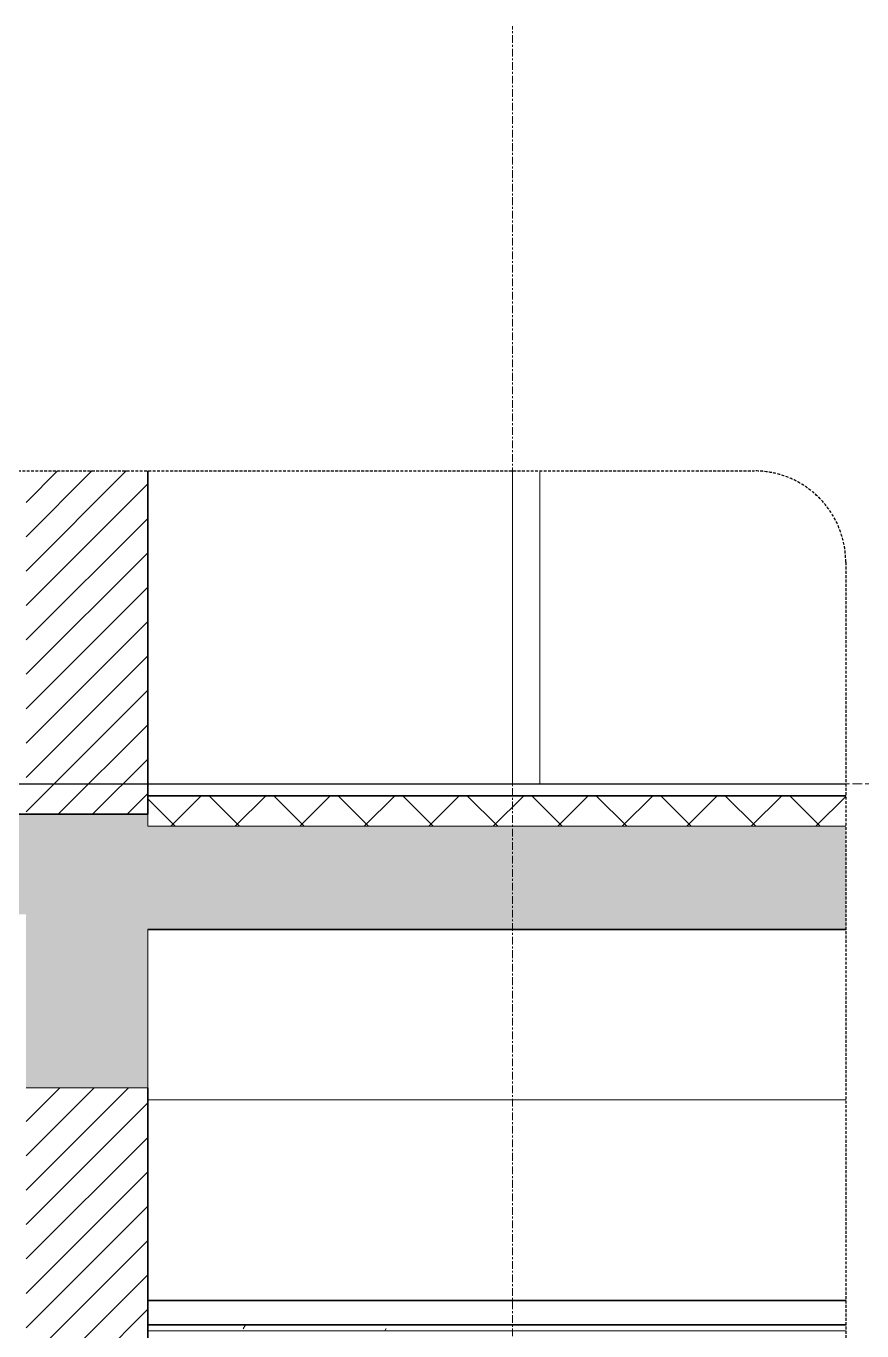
# Model space of a CAD drawing. Header units: millimetres. Extents: x 31157 to 224036, y 218 to 80529.
# Drawn here: x 56342 to 57716, y 4700 to 6846 of the extents above; entities that cross this region are included whole.
import ezdxf

# ---------------------------------------------------------------- set-up
doc = ezdxf.new("R2010")
doc.units = ezdxf.units.MM
for name, pattern in [('Centre', [31.75, 6.35, -4.7625, 15.875, -4.7625]), ('Grid Line', [22.225, 12.7, -3.175, 3.175, -3.175]), ('Hidden', [7.14375, 4.7625, -2.38125]), ('IMPORT-CENTER _2_', [40.64, 25.4, -5.08, 5.08, -5.08])]:
    doc.linetypes.add(name, pattern=pattern)
for name, color, linetype, lineweight in [('0-4', 130, 'Continuous', 5), ('A-CLNG-1', 250, 'Continuous', 35), ('A-CLNG-FNSH-1', 7, 'Continuous', 18), ('A-CLNG-PATT-3', 13, 'Continuous', 18), ('A-DETL-GENF', 92, 'Continuous', 18), ('A-DETL-GENF-4', 92, 'Hidden', 25), ('A-DETL-GENF-5', 9, 'Continuous', 18), ('A-DETL-MEDM', 33, 'Continuous', 35), ('A-DETL-THIN', 151, 'Continuous', 18), ('A-DOOR', 31, 'Continuous', 18), ('A-DOOR-FRAM-1', 31, 'Continuous', 18), ('A-FLOR-FNSH-1', 250, 'Continuous', 35), ('A-FLOR-LEVL-2', 51, 'Centre', 9), ('A-FLOR-PATT-3', 8, 'Continuous', 18), ('A-WALL', 113, 'Continuous', 18), ('A-WALL-6', 250, 'Continuous', 35), ('A-WALL-PATT-2', 111, 'Continuous', 18), ('G-IMPT', 8, 'Continuous', 18), ('G-IMPT-5', 8, 'IMPORT-CENTER _2_', 18), ('M-EQPM', 50, 'Continuous', 18), ('M-EQPM-3', 50, 'Continuous', 25), ('S-BEAM-2', 7, 'Continuous', 18), ('S-GRID-1', 1, 'Grid Line', 9)]:
    doc.layers.add(name, color=color, linetype=linetype, lineweight=lineweight)
pattern_1 = [(45, (52181.633, 15875), (-28.28427, 28.28427), [])]

# ---------------------------------------------------------------- blocks, each defined once
blk = doc.blocks.new('NCV_TKTC_KET CAU_rvt-2-TKCS_CĂN HỘ LOẠI 2 - MẶT CẮT 1')
at = {"layer": 'S-BEAM-2'}
blk.add_line((42052.6, 5080), (43200.4, 5080), dxfattribs=at)
blk = doc.blocks.new('TKTC_XREF_251221_MB TANG 2-7 - TKTC_XREF_260130_MB TANG 2-5_dwg_$cc-4746802-TKCS_CĂN HỘ LOẠI 2 - MẶT CẮT 1')
at = {"layer": 'G-IMPT-5'}
for p, q in [((42139.2, 5600), (42260.3, 5600)), ((42200.2, 5600), (42199.3, 5600))]:
    blk.add_line(p, q, dxfattribs=at)
at = {"layer": 'M-EQPM'}
for p, q in [((42200.1, 5600), (42199.4, 5600)), ((42199.4, 5600), (42199.7, 5600)), ((42199.7, 5600), (42200.1, 5600)), ((42244.7, 5600), (42244.7, 5600))]:
    blk.add_line(p, q, dxfattribs=at)
blk = doc.blocks.new('TKTC_XREF_251221_MB TANG 2-7 - TKTC_XREF_260130_MB TANG 2-5_dwg_CUM U_DN100-4746799-TKCS_CĂN HỘ LOẠI 2 - MẶT CẮT 1')
at = {"layer": 'G-IMPT'}
for p, q in [((42202, 5600), (42201.2, 5600)), ((42252.6, 5600), (42201.2, 5600)), ((42202, 5600), (42201.3, 5600)), ((42202, 5600), (42201.3, 5600)), ((42253.4, 5600), (42202, 5600)), ((42254.1, 5600), (42257.9, 5600)), ((42254.1, 5600), (42257.9, 5600)), ((42254.8, 5600), (42258.6, 5600)), ((42254.9, 5600), (42258.7, 5600)), ((42257.9, 5600), (42257.9, 5600)), ((42257.9, 5600), (42257.9, 5600)), ((42257.9, 5600), (42257.9, 5600)), ((42258.6, 5600), (42258.6, 5600)), ((42258.6, 5600), (42258.7, 5600)), ((42258.6, 5600), (42258.7, 5600)), ((42258.7, 5600), (42258.7, 5600)), ((42259.4, 5600), (42259.4, 5600)), ((42260.2, 5600), (42260.2, 5600)), ((42260.9, 5600), (42261, 5600)), ((42261.7, 5600), (42261.7, 5600)), ((42262.4, 5600), (42262.5, 5600)), ((42262.9, 5600), (42263.7, 5600)), ((42263.7, 5600), (42263, 5600)), ((42264.5, 5600), (42263.7, 5600)), ((42263.7, 5600), (42264.4, 5600)), ((42263.7, 5600), (42263.7, 5600)), ((42264.4, 5600), (42264.5, 5600))]:
    blk.add_line(p, q, dxfattribs=at)
at = {"layer": 'G-IMPT', "flags": 128}
for points in [[(42252.6, 5600), (42201.3, 5600), (42201.3, 5600)], [(42253.3, 5600), (42202, 5600), (42202, 5600)], [(42254.1, 5600), (42254.1, 5600), (42252.5, 5600), (42252.6, 5600), (42254.1, 5600), (42254.1, 5600)], [(42254.8, 5600), (42254.8, 5600), (42253.3, 5600), (42253.4, 5600), (42254.9, 5600), (42254.9, 5600)], [(42257.9, 5600), (42254.1, 5600), (42254.1, 5600), (42257.9, 5600)], [(42258.7, 5600), (42254.9, 5600), (42254.8, 5600), (42258.6, 5600)], [(42258.6, 5600), (42262.9, 5600), (42263, 5600), (42258.7, 5600)], [(42259.4, 5600), (42263.7, 5600), (42263.7, 5600), (42259.4, 5600)]]:
    blk.add_lwpolyline(points, dxfattribs=at)
blk = doc.blocks.new('TKTC_XREF_251221_MB TANG 2-7 - TKTC_XREF_260130_MB TANG 2-5_dwg_$cc-4746798-TKCS_CĂN HỘ LOẠI 2 - MẶT CẮT 1')
at = {"layer": 'G-IMPT-5'}
for p, q in [((42110.7, 5600), (42263.7, 5600)), ((42187.2, 5600), (42187.1, 5600))]:
    blk.add_line(p, q, dxfattribs=at)
at = {"layer": 'M-EQPM'}
for p, q in [((42187.2, 5600), (42187.1, 5600)), ((42187.1, 5600), (42187.2, 5600)), ((42187.2, 5600), (42187.2, 5600)), ((42244, 5600), (42244, 5600))]:
    blk.add_line(p, q, dxfattribs=at)
blk = doc.blocks.new('TKTC_XREF_251221_MB TANG 2-7 - TKTC_XREF_260130_MB TANG 2-5_dwg_CUM U_DN100-V19-TKCS_CĂN HỘ LOẠI 2 - MẶT CẮT 1')
at = {"layer": 'G-IMPT'}
for p, q in [((42187.1, 5600), (42187.2, 5600)), ((42187.1, 5600), (42187.2, 5600)), ((42187.1, 5600), (42187.2, 5600)), ((42252, 5600), (42187.1, 5600)), ((42252.1, 5600), (42187.2, 5600)), ((42253.9, 5600), (42258.7, 5600)), ((42253.9, 5600), (42258.7, 5600)), ((42254, 5600), (42258.8, 5600)), ((42254, 5600), (42258.8, 5600)), ((42258.7, 5600), (42258.7, 5600)), ((42258.7, 5600), (42258.7, 5600)), ((42258.7, 5600), (42258.7, 5600)), ((42258.8, 5600), (42258.8, 5600)), ((42258.8, 5600), (42258.8, 5600)), ((42258.8, 5600), (42258.8, 5600)), ((42259.6, 5600), (42259.6, 5600)), ((42259.7, 5600), (42259.7, 5600)), ((42261.6, 5600), (42261.6, 5600)), ((42261.7, 5600), (42261.7, 5600)), ((42263.5, 5600), (42263.5, 5600)), ((42263.6, 5600), (42263.6, 5600)), ((42266, 5600), (42265, 5600)), ((42265.1, 5600), (42266, 5600)), ((42266.1, 5600), (42265.2, 5600)), ((42265.2, 5600), (42266.1, 5600)), ((42266, 5600), (42266, 5600)), ((42266.1, 5600), (42266.1, 5600))]:
    blk.add_line(p, q, dxfattribs=at)
at = {"layer": 'G-IMPT', "flags": 128}
for points in [[(42252, 5600), (42187.1, 5600), (42187.1, 5600)], [(42252.1, 5600), (42187.2, 5600), (42187.2, 5600)], [(42253.9, 5600), (42253.9, 5600), (42252, 5600), (42252, 5600), (42253.9, 5600), (42253.9, 5600)], [(42254, 5600), (42254, 5600), (42252.1, 5600), (42252.1, 5600), (42254, 5600), (42254, 5600)], [(42258.7, 5600), (42253.9, 5600), (42253.9, 5600), (42258.7, 5600)], [(42258.8, 5600), (42254, 5600), (42254, 5600), (42258.8, 5600)], [(42259.6, 5600), (42265.1, 5600), (42265, 5600), (42259.6, 5600)], [(42259.7, 5600), (42265.2, 5600), (42265.2, 5600), (42259.7, 5600)]]:
    blk.add_lwpolyline(points, dxfattribs=at)
blk = doc.blocks.new('TKTC_XREF_251221_MB TANG 2-7 - TKTC_XREF_260130_MB TANG 2-5_dwg_$cc-4746795-TKCS_CĂN HỘ LOẠI 2 - MẶT CẮT 1')
at = {"layer": 'G-IMPT-5'}
for p, q in [((42111.5, 5600), (42264.5, 5600)), ((42188, 5600), (42188.1, 5600))]:
    blk.add_line(p, q, dxfattribs=at)
at = {"layer": 'M-EQPM'}
for p, q in [((42188, 5600), (42188, 5600)), ((42188, 5600), (42188.1, 5600)), ((42188.1, 5600), (42188, 5600)), ((42244.9, 5600), (42244.9, 5600))]:
    blk.add_line(p, q, dxfattribs=at)
blk = doc.blocks.new('TKTC_XREF_251221_MB TANG 2-7 - TKTC_XREF_260130_MB TANG 2-5_dwg_$cc-4746801-TKCS_CĂN HỘ LOẠI 2 - MẶT CẮT 1')
at = {"layer": 'G-IMPT-5'}
for p, q in [((42139.6, 5600), (42260.7, 5600)), ((42200.6, 5600), (42199.7, 5600))]:
    blk.add_line(p, q, dxfattribs=at)
at = {"layer": 'M-EQPM'}
for p, q in [((42200.5, 5600), (42199.8, 5600)), ((42199.8, 5600), (42200.1, 5600)), ((42200.1, 5600), (42200.5, 5600)), ((42245.1, 5600), (42245.1, 5600))]:
    blk.add_line(p, q, dxfattribs=at)
blk = doc.blocks.new('TKTC_XREF_251221_MB TANG 2-7 - TKTC_XREF_260130_MB TANG 2-5_dwg_$cc-4746807-TKCS_CĂN HỘ LOẠI 2 - MẶT CẮT 1')
at = {"layer": 'G-IMPT-5'}
for p, q in [((42110.7, 5600), (42263.7, 5600)), ((42187.2, 5600), (42187.1, 5600))]:
    blk.add_line(p, q, dxfattribs=at)
at = {"layer": 'M-EQPM'}
for p, q in [((42187.2, 5600), (42187.1, 5600)), ((42187.1, 5600), (42187.2, 5600)), ((42187.2, 5600), (42187.2, 5600)), ((42244, 5600), (42244, 5600))]:
    blk.add_line(p, q, dxfattribs=at)
blk = doc.blocks.new('TKTC_XREF_251221_MB TANG 2-7 - TKTC_XREF_260130_MB TANG 2-5_dwg_$cc-4746806-TKCS_CĂN HỘ LOẠI 2 - MẶT CẮT 1')
at = {"layer": 'G-IMPT-5'}
for p, q in [((42111.5, 5600), (42264.5, 5600)), ((42188, 5600), (42188.1, 5600))]:
    blk.add_line(p, q, dxfattribs=at)
at = {"layer": 'M-EQPM'}
for p, q in [((42188, 5600), (42188, 5600)), ((42188, 5600), (42188.1, 5600)), ((42188.1, 5600), (42188, 5600)), ((42244.9, 5600), (42244.9, 5600))]:
    blk.add_line(p, q, dxfattribs=at)
blk = doc.blocks.new('TKTC_XREF_251221_MB TANG 2-7 - TKTC_XREF_260130_MB TANG 2-5_dwg_$cc-4746800-TKCS_CĂN HỘ LOẠI 2 - MẶT CẮT 1')
at = {"layer": 'G-IMPT-5'}
for p, q in [((42217.4, 5600), (42096.3, 5600)), ((42156.4, 5600), (42157.3, 5600))]:
    blk.add_line(p, q, dxfattribs=at)
at = {"layer": 'M-EQPM'}
for p, q in [((42111.8, 5600), (42111.8, 5600)), ((42156.8, 5600), (42156.5, 5600)), ((42156.5, 5600), (42157.2, 5600)), ((42157.2, 5600), (42156.8, 5600))]:
    blk.add_line(p, q, dxfattribs=at)
blk = doc.blocks.new('TKTC_XREF_251221_MB TANG 2-7 - TKTC_XREF_260130_MB TANG 2-5_dwg_CUM U_DN100-V27-TKCS_CĂN HỘ LOẠI 2 - MẶT CẮT 1')
at = {"layer": 'G-IMPT'}
for p, q in [((42092.1, 5600), (42092.9, 5600)), ((42092.9, 5600), (42092.1, 5600)), ((42092.1, 5600), (42092.1, 5600)), ((42092.9, 5600), (42093.6, 5600)), ((42093.7, 5600), (42092.9, 5600)), ((42092.9, 5600), (42092.9, 5600)), ((42094.1, 5600), (42094.1, 5600)), ((42094.9, 5600), (42094.9, 5600)), ((42095.6, 5600), (42095.6, 5600)), ((42096.4, 5600), (42096.4, 5600)), ((42097.2, 5600), (42097.2, 5600)), ((42097.9, 5600), (42097.9, 5600)), ((42098, 5600), (42097.9, 5600)), ((42101.7, 5600), (42097.9, 5600)), ((42098, 5600), (42097.9, 5600)), ((42098, 5600), (42098, 5600)), ((42101.7, 5600), (42098, 5600)), ((42098.7, 5600), (42098.7, 5600)), ((42098.7, 5600), (42098.7, 5600)), ((42098.7, 5600), (42098.7, 5600)), ((42102.5, 5600), (42098.7, 5600)), ((42102.5, 5600), (42098.7, 5600)), ((42103.2, 5600), (42154.5, 5600)), ((42104, 5600), (42155.3, 5600)), ((42154.5, 5600), (42155.3, 5600)), ((42154.6, 5600), (42155.3, 5600)), ((42154.6, 5600), (42155.3, 5600))]:
    blk.add_line(p, q, dxfattribs=at)
at = {"layer": 'G-IMPT', "flags": 128}
for points in [[(42097.2, 5600), (42092.9, 5600), (42092.9, 5600), (42097.2, 5600)], [(42097.9, 5600), (42093.7, 5600), (42093.6, 5600), (42097.9, 5600)], [(42097.9, 5600), (42101.7, 5600), (42101.8, 5600), (42098, 5600)], [(42098.7, 5600), (42102.4, 5600), (42102.5, 5600), (42098.7, 5600)], [(42101.8, 5600), (42101.8, 5600), (42103.3, 5600), (42103.2, 5600), (42101.7, 5600), (42101.7, 5600)], [(42102.5, 5600), (42102.5, 5600), (42104, 5600), (42103.9, 5600), (42102.4, 5600), (42102.4, 5600)], [(42103.3, 5600), (42154.6, 5600), (42154.6, 5600)], [(42104, 5600), (42155.3, 5600), (42155.3, 5600)]]:
    blk.add_lwpolyline(points, dxfattribs=at)
blk = doc.blocks.new('TKTC_XREF_251221_MB TANG 2-7 - TKTC_XREF_260130_MB TANG 2-5_dwg_$cc-V28-TKCS_CĂN HỘ LOẠI 2 - MẶT CẮT 1')
at = {"layer": 'G-IMPT-5'}
for p, q in [((42245.9, 5600), (42092.9, 5600)), ((42169.3, 5600), (42169.5, 5600))]:
    blk.add_line(p, q, dxfattribs=at)
at = {"layer": 'M-EQPM'}
for p, q in [((42112.5, 5600), (42112.5, 5600)), ((42169.4, 5600), (42169.4, 5600)), ((42169.4, 5600), (42169.4, 5600)), ((42169.4, 5600), (42169.4, 5600))]:
    blk.add_line(p, q, dxfattribs=at)
blk = doc.blocks.new('TKTC_XREF_251221_MB TANG 2-7 - TKTC_XREF_260130_MB TANG 2-5_dwg_CUM U_DN100-V29-TKCS_CĂN HỘ LOẠI 2 - MẶT CẮT 1')
at = {"layer": 'G-IMPT'}
for p, q in [((42090.5, 5600), (42091.4, 5600)), ((42091.4, 5600), (42090.5, 5600)), ((42090.5, 5600), (42090.5, 5600)), ((42090.6, 5600), (42091.5, 5600)), ((42091.5, 5600), (42090.6, 5600)), ((42090.6, 5600), (42090.6, 5600)), ((42093, 5600), (42093, 5600)), ((42093.1, 5600), (42093.1, 5600)), ((42094.9, 5600), (42094.9, 5600)), ((42095, 5600), (42095, 5600)), ((42096.8, 5600), (42096.8, 5600)), ((42096.9, 5600), (42097, 5600)), ((42097.8, 5600), (42097.8, 5600)), ((42097.8, 5600), (42097.8, 5600)), ((42097.8, 5600), (42097.8, 5600)), ((42102.6, 5600), (42097.8, 5600)), ((42102.6, 5600), (42097.8, 5600)), ((42097.9, 5600), (42097.9, 5600)), ((42097.9, 5600), (42097.9, 5600)), ((42097.9, 5600), (42097.9, 5600)), ((42102.7, 5600), (42097.9, 5600)), ((42102.7, 5600), (42097.9, 5600)), ((42104.5, 5600), (42169.3, 5600)), ((42104.6, 5600), (42169.5, 5600)), ((42169.4, 5600), (42169.3, 5600)), ((42169.5, 5600), (42169.3, 5600)), ((42169.4, 5600), (42169.4, 5600))]:
    blk.add_line(p, q, dxfattribs=at)
at = {"layer": 'G-IMPT', "flags": 128}
for points in [[(42096.8, 5600), (42091.4, 5600), (42091.4, 5600), (42096.8, 5600)], [(42096.9, 5600), (42091.5, 5600), (42091.5, 5600), (42097, 5600)], [(42097.8, 5600), (42102.6, 5600), (42102.6, 5600), (42097.8, 5600)], [(42097.9, 5600), (42102.7, 5600), (42102.7, 5600), (42097.9, 5600)], [(42102.6, 5600), (42102.6, 5600), (42104.5, 5600), (42104.5, 5600), (42102.6, 5600), (42102.6, 5600)], [(42102.7, 5600), (42102.7, 5600), (42104.6, 5600), (42104.6, 5600), (42102.7, 5600), (42102.7, 5600)], [(42104.5, 5600), (42169.3, 5600), (42169.4, 5600)], [(42104.6, 5600), (42169.4, 5600), (42169.4, 5600)]]:
    blk.add_lwpolyline(points, dxfattribs=at)
blk = doc.blocks.new('TKTC_XREF_251221_MB TANG 2-7 - TKTC_XREF_260130_MB TANG 2-5_dwg_$cc-V30-TKCS_CĂN HỘ LOẠI 2 - MẶT CẮT 1')
at = {"layer": 'G-IMPT-5'}
for p, q in [((42245.1, 5600), (42092.1, 5600)), ((42168.6, 5600), (42168.5, 5600))]:
    blk.add_line(p, q, dxfattribs=at)
at = {"layer": 'M-EQPM'}
for p, q in [((42111.7, 5600), (42111.7, 5600)), ((42168.6, 5600), (42168.5, 5600)), ((42168.5, 5600), (42168.6, 5600)), ((42168.6, 5600), (42168.6, 5600))]:
    blk.add_line(p, q, dxfattribs=at)
blk = doc.blocks.new('TKTC_XREF_251221_MB TANG 2-7 - TKTC_XREF_260130_MB TANG 2-5_dwg_$cc-4746805-TKCS_CĂN HỘ LOẠI 2 - MẶT CẮT 1')
at = {"layer": 'G-IMPT-5'}
for p, q in [((42142, 5600), (42262.8, 5600)), ((42202.4, 5600), (42202.4, 5600))]:
    blk.add_line(p, q, dxfattribs=at)
at = {"layer": 'M-EQPM'}
for p, q in [((42202.4, 5600), (42159.7, 5600)), ((42159.7, 5600), (42202.4, 5600)), ((42202.4, 5600), (42192.5, 5600)), ((42192.5, 5600), (42202.4, 5600)), ((42202.4, 5600), (42212.3, 5600)), ((42212.3, 5600), (42202.4, 5600)), ((42247.3, 5600), (42247.3, 5600))]:
    blk.add_line(p, q, dxfattribs=at)
blk = doc.blocks.new('TKTC_XREF_251221_MB TANG 2-7 - TKTC_XREF_260130_MB TANG 2-5_dwg_CUM U_DN100-V31-TKCS_CĂN HỘ LOẠI 2 - MẶT CẮT 1')
at = {"layer": 'G-IMPT'}
for p, q in [((42202.4, 5600), (42155.6, 5600)), ((42155.6, 5600), (42202.4, 5600)), ((42202.4, 5600), (42202.4, 5600)), ((42202.4, 5600), (42202.4, 5600)), ((42253.6, 5600), (42202.4, 5600)), ((42253.6, 5600), (42202.4, 5600)), ((42253.6, 5600), (42202.4, 5600)), ((42253.6, 5600), (42202.4, 5600)), ((42255.1, 5600), (42253.6, 5600)), ((42253.6, 5600), (42255.1, 5600)), ((42255.1, 5600), (42253.6, 5600)), ((42253.6, 5600), (42255.1, 5600)), ((42258.9, 5600), (42255.1, 5600)), ((42255.1, 5600), (42258.9, 5600)), ((42255.1, 5600), (42258.9, 5600)), ((42255.1, 5600), (42258.9, 5600)), ((42258.9, 5600), (42255.1, 5600)), ((42255.1, 5600), (42258.9, 5600)), ((42255.1, 5600), (42258.9, 5600)), ((42255.1, 5600), (42258.9, 5600)), ((42258.9, 5600), (42258.9, 5600)), ((42258.9, 5600), (42258.9, 5600)), ((42259.6, 5600), (42263.9, 5600)), ((42263.9, 5600), (42259.6, 5600)), ((42259.6, 5600), (42263.9, 5600)), ((42263.9, 5600), (42259.6, 5600)), ((42264.7, 5600), (42263.9, 5600)), ((42263.9, 5600), (42264.7, 5600)), ((42264.7, 5600), (42263.9, 5600)), ((42263.9, 5600), (42264.7, 5600))]:
    blk.add_line(p, q, dxfattribs=at)
blk = doc.blocks.new('TKTC_XREF_251221_MB TANG 2-7 - TKTC_XREF_260130_MB TANG 2-5_dwg_$cc-4746797-TKCS_CĂN HỘ LOẠI 2 - MẶT CẮT 1')
at = {"layer": 'G-IMPT-5'}
for p, q in [((42216.9, 5600), (42095.8, 5600)), ((42155.9, 5600), (42156.8, 5600))]:
    blk.add_line(p, q, dxfattribs=at)
at = {"layer": 'M-EQPM'}
for p, q in [((42111.4, 5600), (42111.4, 5600)), ((42156.4, 5600), (42156, 5600)), ((42156, 5600), (42156.7, 5600)), ((42156.7, 5600), (42156.4, 5600))]:
    blk.add_line(p, q, dxfattribs=at)
blk = doc.blocks.new('TKTC_XREF_251221_MB TANG 2-7 - TKTC_XREF_260130_MB TANG 2-5_dwg_$cc-V32-TKCS_CĂN HỘ LOẠI 2 - MẶT CẮT 1')
at = {"layer": 'G-IMPT-5'}
for p, q in [((42137.8, 5600), (42258.9, 5600)), ((42198.8, 5600), (42198, 5600))]:
    blk.add_line(p, q, dxfattribs=at)
at = {"layer": 'M-EQPM'}
for p, q in [((42198.7, 5600), (42198.1, 5600)), ((42198.1, 5600), (42198.4, 5600)), ((42198.4, 5600), (42198.7, 5600)), ((42243.4, 5600), (42243.4, 5600))]:
    blk.add_line(p, q, dxfattribs=at)
blk = doc.blocks.new('TKTC_XREF_251221_MB TANG 2-7 - TKTC_XREF_260130_MB TANG 2-5_dwg_CUM U_DN100-V33-TKCS_CĂN HỘ LOẠI 2 - MẶT CẮT 1')
at = {"layer": 'G-IMPT'}
for p, q in [((42200.6, 5600), (42199.9, 5600)), ((42251.2, 5600), (42199.9, 5600)), ((42200.6, 5600), (42200, 5600)), ((42200.6, 5600), (42200, 5600)), ((42252, 5600), (42200.6, 5600)), ((42252.8, 5600), (42256.6, 5600)), ((42252.8, 5600), (42256.6, 5600)), ((42253.4, 5600), (42257.2, 5600)), ((42253.5, 5600), (42257.3, 5600)), ((42256.5, 5600), (42256.6, 5600)), ((42256.6, 5600), (42256.6, 5600)), ((42256.6, 5600), (42256.6, 5600)), ((42257.2, 5600), (42257.2, 5600)), ((42257.2, 5600), (42257.3, 5600)), ((42257.3, 5600), (42257.3, 5600)), ((42257.3, 5600), (42257.4, 5600)), ((42258, 5600), (42258, 5600)), ((42258.9, 5600), (42258.9, 5600)), ((42259.5, 5600), (42259.6, 5600)), ((42260.4, 5600), (42260.4, 5600)), ((42261.1, 5600), (42261.1, 5600)), ((42262.4, 5600), (42261.6, 5600)), ((42261.6, 5600), (42262.4, 5600)), ((42263.1, 5600), (42262.3, 5600)), ((42262.3, 5600), (42263, 5600)), ((42262.4, 5600), (42262.4, 5600)), ((42263, 5600), (42263.1, 5600))]:
    blk.add_line(p, q, dxfattribs=at)
at = {"layer": 'G-IMPT', "flags": 128}
for points in [[(42251.3, 5600), (42200, 5600), (42200, 5600)], [(42251.9, 5600), (42200.6, 5600), (42200.6, 5600)], [(42252.8, 5600), (42252.7, 5600), (42251.2, 5600), (42251.3, 5600), (42252.8, 5600), (42252.8, 5600)], [(42253.4, 5600), (42253.4, 5600), (42251.9, 5600), (42252, 5600), (42253.5, 5600), (42253.5, 5600)], [(42256.6, 5600), (42252.8, 5600), (42252.8, 5600), (42256.5, 5600)], [(42257.3, 5600), (42253.5, 5600), (42253.4, 5600), (42257.2, 5600)], [(42257.3, 5600), (42261.6, 5600), (42261.6, 5600), (42257.3, 5600)], [(42258, 5600), (42262.3, 5600), (42262.3, 5600), (42258, 5600)]]:
    blk.add_lwpolyline(points, dxfattribs=at)
blk = doc.blocks.new('TKTC_XREF_251221_MB TANG 2-7 - TKTC_XREF_260130_MB TANG 2-5_dwg_$cc-V34-TKCS_CĂN HỘ LOẠI 2 - MẶT CẮT 1')
at = {"layer": 'G-IMPT-5'}
for p, q in [((42111.9, 5600), (42264.9, 5600)), ((42188.4, 5600), (42188.4, 5600))]:
    blk.add_line(p, q, dxfattribs=at)
at = {"layer": 'M-EQPM'}
for p, q in [((42188.4, 5600), (42134.4, 5600)), ((42134.4, 5600), (42188.4, 5600)), ((42188.4, 5600), (42175.9, 5600)), ((42175.9, 5600), (42188.4, 5600)), ((42188.4, 5600), (42201, 5600)), ((42201, 5600), (42188.4, 5600)), ((42245.3, 5600), (42245.3, 5600))]:
    blk.add_line(p, q, dxfattribs=at)
blk = doc.blocks.new('TKTC_XREF_251221_MB TANG 2-7 - TKTC_XREF_260130_MB TANG 2-5_dwg_CUM U_DN100-V35-TKCS_CĂN HỘ LOẠI 2 - MẶT CẮT 1')
at = {"layer": 'G-IMPT'}
for p, q in [((42188.4, 5600), (42121.3, 5600)), ((42121.3, 5600), (42188.4, 5600)), ((42188.4, 5600), (42129.1, 5600)), ((42129.1, 5600), (42188.4, 5600)), ((42188.4, 5600), (42188.4, 5600)), ((42253.3, 5600), (42188.4, 5600)), ((42253.3, 5600), (42188.4, 5600)), ((42253.3, 5600), (42188.4, 5600)), ((42253.3, 5600), (42188.4, 5600)), ((42255.2, 5600), (42253.3, 5600)), ((42253.3, 5600), (42255.2, 5600)), ((42255.2, 5600), (42253.3, 5600)), ((42253.3, 5600), (42255.2, 5600)), ((42260, 5600), (42255.2, 5600)), ((42255.2, 5600), (42260, 5600)), ((42255.2, 5600), (42260, 5600)), ((42255.2, 5600), (42260, 5600)), ((42260, 5600), (42255.2, 5600)), ((42255.2, 5600), (42260, 5600)), ((42255.2, 5600), (42260, 5600)), ((42255.2, 5600), (42260, 5600)), ((42260, 5600), (42260, 5600)), ((42260, 5600), (42260, 5600)), ((42260.9, 5600), (42266.4, 5600)), ((42266.4, 5600), (42260.9, 5600)), ((42260.9, 5600), (42266.4, 5600)), ((42266.4, 5600), (42260.9, 5600)), ((42267.3, 5600), (42266.4, 5600)), ((42266.4, 5600), (42267.3, 5600)), ((42267.3, 5600), (42266.4, 5600)), ((42266.4, 5600), (42267.3, 5600))]:
    blk.add_line(p, q, dxfattribs=at)
blk = doc.blocks.new('TKTC_XREF_251221_MB TANG 2-7 - TKTC_XREF_260130_MB TANG 2-5_dwg_$cc-V36-TKCS_CĂN HỘ LOẠI 2 - MẶT CẮT 1')
at = {"layer": 'G-IMPT-5'}
for p, q in [((42112.4, 5600), (42265.5, 5600)), ((42188.9, 5600), (42188.9, 5600))]:
    blk.add_line(p, q, dxfattribs=at)
at = {"layer": 'M-EQPM'}
for p, q in [((42188.9, 5600), (42134.9, 5600)), ((42134.9, 5600), (42188.9, 5600)), ((42188.9, 5600), (42176.4, 5600)), ((42176.4, 5600), (42188.9, 5600)), ((42188.9, 5600), (42201.5, 5600)), ((42201.5, 5600), (42188.9, 5600)), ((42245.8, 5600), (42245.8, 5600))]:
    blk.add_line(p, q, dxfattribs=at)
blk = doc.blocks.new('TKTC_XREF_251221_MB TANG 2-7 - TKTC_XREF_260130_MB TANG 2-5_dwg_$cc-V37-TKCS_CĂN HỘ LOẠI 2 - MẶT CẮT 1')
at = {"layer": 'G-IMPT-5'}
for p, q in [((42139.6, 5600), (42260.7, 5600)), ((42200.6, 5600), (42199.8, 5600))]:
    blk.add_line(p, q, dxfattribs=at)
at = {"layer": 'M-EQPM'}
for p, q in [((42200.5, 5600), (42199.9, 5600)), ((42199.9, 5600), (42200.2, 5600)), ((42200.2, 5600), (42200.5, 5600)), ((42245.2, 5600), (42245.2, 5600))]:
    blk.add_line(p, q, dxfattribs=at)
blk = doc.blocks.new('TKTC_XREF_251221_MB TANG 2-7 - TKTC_XREF_251221_MB TANG 2-7-2039446-TKCS_CĂN HỘ LOẠI 2 - MẶT CẮT 1')
at = {"layer": 'M-EQPM'}
for p, q in [((42103.5, 5600), (42054.3, 5600)), ((42054.3, 5600), (42103.5, 5600)), ((42103.6, 5600), (42054.4, 5600)), ((42054.4, 5600), (42103.6, 5600)), ((42253.1, 5600), (42302.2, 5600)), ((42302.2, 5600), (42253.1, 5600)), ((42253.1, 5600), (42302.2, 5600)), ((42302.2, 5600), (42253.1, 5600)), ((42253.7, 5600), (42302.8, 5600)), ((42302.8, 5600), (42253.7, 5600)), ((42253.8, 5600), (42303.6, 5600)), ((42303.6, 5600), (42253.8, 5600))]:
    blk.add_line(p, q, dxfattribs=at)
at = {"layer": 'M-EQPM-3'}
blk.add_line((33852.6, 5600), (43200.4, 5600), dxfattribs=at)
for name, p in [('TKTC_XREF_251221_MB TANG 2-7 - TKTC_XREF_260130_MB TANG 2-5_dwg_CUM U_DN100-V29-TKCS_CĂN HỘ LOẠI 2 - MẶT CẮT 1', (-0.8, 0)), ('TKTC_XREF_251221_MB TANG 2-7 - TKTC_XREF_260130_MB TANG 2-5_dwg_CUM U_DN100-V29-TKCS_CĂN HỘ LOẠI 2 - MẶT CẮT 1', (0, 0)), ('TKTC_XREF_251221_MB TANG 2-7 - TKTC_XREF_260130_MB TANG 2-5_dwg_CUM U_DN100-V27-TKCS_CĂN HỘ LOẠI 2 - MẶT CẮT 1', (-0.5, 0)), ('TKTC_XREF_251221_MB TANG 2-7 - TKTC_XREF_260130_MB TANG 2-5_dwg_CUM U_DN100-V27-TKCS_CĂN HỘ LOẠI 2 - MẶT CẮT 1', (0, 0)), ('TKTC_XREF_251221_MB TANG 2-7 - TKTC_XREF_260130_MB TANG 2-5_dwg_$cc-V30-TKCS_CĂN HỘ LOẠI 2 - MẶT CẮT 1', (0, 0)), ('TKTC_XREF_251221_MB TANG 2-7 - TKTC_XREF_260130_MB TANG 2-5_dwg_$cc-V28-TKCS_CĂN HỘ LOẠI 2 - MẶT CẮT 1', (0, 0)), ('TKTC_XREF_251221_MB TANG 2-7 - TKTC_XREF_260130_MB TANG 2-5_dwg_$cc-4746797-TKCS_CĂN HỘ LOẠI 2 - MẶT CẮT 1', (0, 0)), ('TKTC_XREF_251221_MB TANG 2-7 - TKTC_XREF_260130_MB TANG 2-5_dwg_$cc-4746800-TKCS_CĂN HỘ LOẠI 2 - MẶT CẮT 1', (0, 0)), ('TKTC_XREF_251221_MB TANG 2-7 - TKTC_XREF_260130_MB TANG 2-5_dwg_$cc-4746798-TKCS_CĂN HỘ LOẠI 2 - MẶT CẮT 1', (0, 0)), ('TKTC_XREF_251221_MB TANG 2-7 - TKTC_XREF_260130_MB TANG 2-5_dwg_$cc-4746807-TKCS_CĂN HỘ LOẠI 2 - MẶT CẮT 1', (0, 0)), ('TKTC_XREF_251221_MB TANG 2-7 - TKTC_XREF_260130_MB TANG 2-5_dwg_$cc-4746798-TKCS_CĂN HỘ LOẠI 2 - MẶT CẮT 1', (0.6, 0)), ('TKTC_XREF_251221_MB TANG 2-7 - TKTC_XREF_260130_MB TANG 2-5_dwg_$cc-4746795-TKCS_CĂN HỘ LOẠI 2 - MẶT CẮT 1', (0, 0)), ('TKTC_XREF_251221_MB TANG 2-7 - TKTC_XREF_260130_MB TANG 2-5_dwg_$cc-4746806-TKCS_CĂN HỘ LOẠI 2 - MẶT CẮT 1', (0, 0)), ('TKTC_XREF_251221_MB TANG 2-7 - TKTC_XREF_260130_MB TANG 2-5_dwg_$cc-V34-TKCS_CĂN HỘ LOẠI 2 - MẶT CẮT 1', (0, 0)), ('TKTC_XREF_251221_MB TANG 2-7 - TKTC_XREF_260130_MB TANG 2-5_dwg_$cc-4746795-TKCS_CĂN HỘ LOẠI 2 - MẶT CẮT 1', (0.6, 0)), ('TKTC_XREF_251221_MB TANG 2-7 - TKTC_XREF_260130_MB TANG 2-5_dwg_$cc-V36-TKCS_CĂN HỘ LOẠI 2 - MẶT CẮT 1', (0, 0)), ('TKTC_XREF_251221_MB TANG 2-7 - TKTC_XREF_260130_MB TANG 2-5_dwg_CUM U_DN100-V35-TKCS_CĂN HỘ LOẠI 2 - MẶT CẮT 1', (0, 0)), ('TKTC_XREF_251221_MB TANG 2-7 - TKTC_XREF_260130_MB TANG 2-5_dwg_CUM U_DN100-V35-TKCS_CĂN HỘ LOẠI 2 - MẶT CẮT 1', (0.5, 0)), ('TKTC_XREF_251221_MB TANG 2-7 - TKTC_XREF_260130_MB TANG 2-5_dwg_$cc-V32-TKCS_CĂN HỘ LOẠI 2 - MẶT CẮT 1', (0, 0)), ('TKTC_XREF_251221_MB TANG 2-7 - TKTC_XREF_260130_MB TANG 2-5_dwg_$cc-4746802-TKCS_CĂN HỘ LOẠI 2 - MẶT CẮT 1', (0, 0)), ('TKTC_XREF_251221_MB TANG 2-7 - TKTC_XREF_260130_MB TANG 2-5_dwg_$cc-4746802-TKCS_CĂN HỘ LOẠI 2 - MẶT CẮT 1', (0, 0)), ('TKTC_XREF_251221_MB TANG 2-7 - TKTC_XREF_260130_MB TANG 2-5_dwg_$cc-4746801-TKCS_CĂN HỘ LOẠI 2 - MẶT CẮT 1', (0, 0)), ('TKTC_XREF_251221_MB TANG 2-7 - TKTC_XREF_260130_MB TANG 2-5_dwg_$cc-4746801-TKCS_CĂN HỘ LOẠI 2 - MẶT CẮT 1', (0, 0)), ('TKTC_XREF_251221_MB TANG 2-7 - TKTC_XREF_260130_MB TANG 2-5_dwg_$cc-V37-TKCS_CĂN HỘ LOẠI 2 - MẶT CẮT 1', (0, 0)), ('TKTC_XREF_251221_MB TANG 2-7 - TKTC_XREF_260130_MB TANG 2-5_dwg_$cc-4746802-TKCS_CĂN HỘ LOẠI 2 - MẶT CẮT 1', (0.6, 0)), ('TKTC_XREF_251221_MB TANG 2-7 - TKTC_XREF_260130_MB TANG 2-5_dwg_$cc-4746801-TKCS_CĂN HỘ LOẠI 2 - MẶT CẮT 1', (0.6, 0)), ('TKTC_XREF_251221_MB TANG 2-7 - TKTC_XREF_260130_MB TANG 2-5_dwg_$cc-4746805-TKCS_CĂN HỘ LOẠI 2 - MẶT CẮT 1', (0, 0)), ('TKTC_XREF_251221_MB TANG 2-7 - TKTC_XREF_260130_MB TANG 2-5_dwg_CUM U_DN100-V31-TKCS_CĂN HỘ LOẠI 2 - MẶT CẮT 1', (0, 0)), ('TKTC_XREF_251221_MB TANG 2-7 - TKTC_XREF_260130_MB TANG 2-5_dwg_CUM U_DN100-V19-TKCS_CĂN HỘ LOẠI 2 - MẶT CẮT 1', (0, 0)), ('TKTC_XREF_251221_MB TANG 2-7 - TKTC_XREF_260130_MB TANG 2-5_dwg_CUM U_DN100-V19-TKCS_CĂN HỘ LOẠI 2 - MẶT CẮT 1', (0, 0)), ('TKTC_XREF_251221_MB TANG 2-7 - TKTC_XREF_260130_MB TANG 2-5_dwg_CUM U_DN100-V19-TKCS_CĂN HỘ LOẠI 2 - MẶT CẮT 1', (0.6, 0)), ('TKTC_XREF_251221_MB TANG 2-7 - TKTC_XREF_260130_MB TANG 2-5_dwg_CUM U_DN100-V19-TKCS_CĂN HỘ LOẠI 2 - MẶT CẮT 1', (0.8, 0)), ('TKTC_XREF_251221_MB TANG 2-7 - TKTC_XREF_260130_MB TANG 2-5_dwg_CUM U_DN100-V19-TKCS_CĂN HỘ LOẠI 2 - MẶT CẮT 1', (0.8, 0)), ('TKTC_XREF_251221_MB TANG 2-7 - TKTC_XREF_260130_MB TANG 2-5_dwg_CUM U_DN100-V19-TKCS_CĂN HỘ LOẠI 2 - MẶT CẮT 1', (1.4, 0)), ('TKTC_XREF_251221_MB TANG 2-7 - TKTC_XREF_260130_MB TANG 2-5_dwg_CUM U_DN100-V33-TKCS_CĂN HỘ LOẠI 2 - MẶT CẮT 1', (0, 0)), ('TKTC_XREF_251221_MB TANG 2-7 - TKTC_XREF_260130_MB TANG 2-5_dwg_CUM U_DN100-4746799-TKCS_CĂN HỘ LOẠI 2 - MẶT CẮT 1', (0, 0)), ('TKTC_XREF_251221_MB TANG 2-7 - TKTC_XREF_260130_MB TANG 2-5_dwg_CUM U_DN100-4746799-TKCS_CĂN HỘ LOẠI 2 - MẶT CẮT 1', (0, 0)), ('TKTC_XREF_251221_MB TANG 2-7 - TKTC_XREF_260130_MB TANG 2-5_dwg_CUM U_DN100-4746799-TKCS_CĂN HỘ LOẠI 2 - MẶT CẮT 1', (0.4, 0)), ('TKTC_XREF_251221_MB TANG 2-7 - TKTC_XREF_260130_MB TANG 2-5_dwg_CUM U_DN100-4746799-TKCS_CĂN HỘ LOẠI 2 - MẶT CẮT 1', (0.4, 0)), ('TKTC_XREF_251221_MB TANG 2-7 - TKTC_XREF_260130_MB TANG 2-5_dwg_CUM U_DN100-4746799-TKCS_CĂN HỘ LOẠI 2 - MẶT CẮT 1', (0.6, 0)), ('TKTC_XREF_251221_MB TANG 2-7 - TKTC_XREF_260130_MB TANG 2-5_dwg_CUM U_DN100-V33-TKCS_CĂN HỘ LOẠI 2 - MẶT CẮT 1', (1.8, 0)), ('TKTC_XREF_251221_MB TANG 2-7 - TKTC_XREF_260130_MB TANG 2-5_dwg_CUM U_DN100-4746799-TKCS_CĂN HỘ LOẠI 2 - MẶT CẮT 1', (1, 0))]:
    blk.add_blockref(name, p)
at = {"extrusion": (0, 0, -1)}
for name, p in [('TKTC_XREF_251221_MB TANG 2-7 - TKTC_XREF_260130_MB TANG 2-5_dwg_CUM U_DN100-V19-TKCS_CĂN HỘ LOẠI 2 - MẶT CẮT 1', (-84355.8, 0)), ('TKTC_XREF_251221_MB TANG 2-7 - TKTC_XREF_260130_MB TANG 2-5_dwg_CUM U_DN100-V19-TKCS_CĂN HỘ LOẠI 2 - MẶT CẮT 1', (-84356.6, 0)), ('TKTC_XREF_251221_MB TANG 2-7 - TKTC_XREF_260130_MB TANG 2-5_dwg_CUM U_DN100-4746799-TKCS_CĂN HỘ LOẠI 2 - MẶT CẮT 1', (-84356.2, 0)), ('TKTC_XREF_251221_MB TANG 2-7 - TKTC_XREF_260130_MB TANG 2-5_dwg_$cc-4746806-TKCS_CĂN HỘ LOẠI 2 - MẶT CẮT 1', (-84356.6, 0)), ('TKTC_XREF_251221_MB TANG 2-7 - TKTC_XREF_260130_MB TANG 2-5_dwg_CUM U_DN100-4746799-TKCS_CĂN HỘ LOẠI 2 - MẶT CẮT 1', (-84356.6, 0)), ('TKTC_XREF_251221_MB TANG 2-7 - TKTC_XREF_260130_MB TANG 2-5_dwg_$cc-4746807-TKCS_CĂN HỘ LOẠI 2 - MẶT CẮT 1', (-84356.6, 0)), ('TKTC_XREF_251221_MB TANG 2-7 - TKTC_XREF_260130_MB TANG 2-5_dwg_$cc-4746801-TKCS_CĂN HỘ LOẠI 2 - MẶT CẮT 1', (-84356.6, 0)), ('TKTC_XREF_251221_MB TANG 2-7 - TKTC_XREF_260130_MB TANG 2-5_dwg_$cc-4746802-TKCS_CĂN HỘ LOẠI 2 - MẶT CẮT 1', (-84356.6, 0))]:
    blk.add_blockref(name, p, dxfattribs=at)
blk = doc.blocks.new('FD_01 - FD_01-1200x2200mm-V40-TKCS_CĂN HỘ LOẠI 2 - MẶT CẮT 1')
at = {"layer": 'A-DOOR-FRAM-1'}
for p, q in [((42652.6, 6114.5), (42652.6, 5600)), ((42697.6, 5600), (42697.6, 6114.5)), ((42652.6, 5600), (42697.6, 5600))]:
    blk.add_line(p, q, dxfattribs=at)
blk = doc.blocks.new('BORDER VIEW - BORDER VIEW-3688247-TKCS_CĂN HỘ LOẠI 2 - MẶT CẮT 1')
at = {"layer": 'A-DETL-GENF-4'}
for p, q in [((33202.6, 6114.5), (43050.4, 6114.5)), ((43200.4, 5964.5), (43200.4, 1710))]:
    blk.add_line(p, q, dxfattribs=at)
blk.add_arc((43050.4, 5964.5), 150, 0, 90, dxfattribs=at)

msp = doc.modelspace()

# ---------------------------------------------------------------- hatches: boundary and pattern name
at = {"layer": 'A-CLNG-PATT-3'}
h = msp.add_hatch(dxfattribs=at)
h.set_pattern_fill('FP_5', color=256, style=0, pattern_type=2)
h.set_pattern_definition([(0, (52181.63, 15875), (406.4, 101.6), [16.764, -288.036, 16.764, -288.036, -1625.6]), (0, (52181.63, 15875), (406.4, 101.6), [-609.6, 16.764, -592.836, 16.764, -288.036, -711.2]), (0, (52181.63, 15875), (406.4, 101.6), [-1524, 16.764, -186.436, 16.764, -491.236]), (120, (52334.03, 15925.8), (-291.1882, 301.1527), [16.764, -288.036, 16.764, -288.036, -1625.6]), (120, (52334.03, 15925.8), (-291.1882, 301.1527), [-609.6, 16.764, -592.836, 16.764, -288.036, -711.2]), (120, (52334.03, 15925.8), (-291.1882, 301.1527), [-1524, 16.764, -186.436, 16.764, -491.236]), (240, (52384.83, 16129), (-115.2118, -402.7527), [16.764, -288.036, 16.764, -288.036, -1625.6]), (240, (52384.83, 16129), (-115.2118, -402.7527), [-609.6, 16.764, -592.836, 16.764, -288.036, -711.2]), (240, (52384.83, 16129), (-115.2118, -402.7527), [-1524, 16.764, -186.436, 16.764, -491.236])])
h.paths.add_polyline_path([(57689.7, 4700), (57689.7, 4710), (56541.9, 4710), (56541.9, 4700), (57654.9, 4700)])
at = {"layer": 'A-DETL-GENF-5'}
h = msp.add_hatch(dxfattribs=at)
h.set_pattern_fill('FP_3', color=256, style=0, pattern_type=2)
h.set_pattern_definition([(50, (52181.63, 15875), (364.368, -31.878), [38.1, -419.1]), (355, (52181.63, 15875), (-70.486, 382.113), [30.48, -335.28]), (100.451, (52212, 15872.34), (293.885, 350.233), [32.38, -356.18]), (46.184, (52181.63, 15976.6), (542.158, -84.086), [57.15, -628.65]), (96.636, (52226.8, 15969.6), (474.805, 494.855), [48.57, -534.27]), (351.184, (52181.63, 15976.6), (474.81, 494.85), [45.72, -502.92]), (21, (52232.43, 15951.2), (303.2285, -204.5305), [38.1, -419.1]), (326, (52232.43, 15951.2), (123.604, 368.376), [30.48, -335.28]), (71.451, (52257.7, 15934.16), (426.834, 163.843), [32.38, -356.18]), (37.5, (52181.63, 15875), (6.1766, 169.1102), [3.353, -327.863, 3.353, -337.007, -336.55]), (37.5, (52181.63, 15875), (6.1766, 169.1102), [-671.576, 3.353, -333.197]), (7.5, (52181.63, 15875), (133.639, 200.3615), [3.353, -190.703, 3.353, -320.243, -128.27]), (7.5, (52181.63, 15875), (133.639, 200.3615), [-517.652, 3.353, -124.917]), (327.5, (52068.35, 15875), (271.1818, -11.4584), [3.353, -123.647, 3.353, -392.887, -525.78]), (327.5, (52068.35, 15875), (271.1818, -11.4584), [-523.24, 3.353, -522.427]), (317.5, (52017.55, 15875), (296.2585, 50.853), [3.353, -161.747, 3.353, -259.791, -373.38]), (317.5, (52017.55, 15875), (296.2585, 50.853), [-428.244, 3.353, -370.027]), (45, (52181.63, 15875), (-125.7236, 125.7236), []), (45, (52181.63, 16065.5), (-125.7236, 125.7236), [])])
h.paths.add_polyline_path([(48441.9, 4950), (48441.9, 4950), (48441.9, 5385), (52441.9, 5385), (52441.9, 4950), (52741.9, 4950), (52741.9, 5385), (56341.9, 5385), (56341.9, 5100), (56541.9, 5100), (56541.9, 5360), (57689.7, 5360), (57689.7, 5530), (56541.9, 5530), (56541.9, 5550), (48341.9, 5550), (48341.9, 5700), (48141.9, 5700), (48141.9, 4950), (48341.9, 4950)])
at = {"layer": 'A-FLOR-PATT-3'}
h = msp.add_hatch(dxfattribs=at)
h.set_pattern_fill('FP_7', color=256, style=0, pattern_type=2)
h.set_pattern_definition([(45, (52181.63, 15875), (-53.033, 53.033), []), (135, (52181.63, 15875), (-53.033, -53.033), [])])
h.paths.add_polyline_path([(56856.9, 5530), (57689.7, 5530), (57689.7, 5580), (56541.9, 5580), (56541.9, 5530)])
at = {"layer": 'A-WALL-PATT-2'}
h = msp.add_hatch(dxfattribs=at)
h.set_pattern_fill('FP_8', color=256, style=0, pattern_type=2)
h.set_pattern_definition(pattern_1)
h.paths.add_polyline_path([(56541.9, 5550), (56541.9, 6114.5), (56341.9, 6114.5), (56341.9, 5550)])
h = msp.add_hatch(dxfattribs=at)
h.set_pattern_fill('FP_8', color=256, style=0, pattern_type=2)
h.set_pattern_definition(pattern_1)
h.paths.add_polyline_path([(56541.9, 2150), (56541.9, 5100), (56341.9, 5100), (56341.9, 2150)])

# ---------------------------------------------------------------- linework, layer by layer
at = {"layer": 'A-CLNG-1'}
for p, q in [((57689.7, 4750), (56541.9, 4750)), ((57689.7, 4710), (56541.9, 4710))]:
    msp.add_line(p, q, dxfattribs=at)
at = {"layer": 'A-CLNG-FNSH-1'}
msp.add_line((56541.9, 4700), (57689.7, 4700), dxfattribs=at)
at = {"layer": 'A-DETL-MEDM'}
for p, q in [((56541.9, 5550), (48341.9, 5550)), ((56541.9, 5360), (57689.7, 5360))]:
    msp.add_line(p, q, dxfattribs=at)
at = {"layer": 'A-DETL-THIN'}
for p, q in [((56541.9, 5530), (56541.9, 5550)), ((57689.7, 5530), (56541.9, 5530)), ((56541.9, 5100), (56541.9, 5360)), ((56341.9, 5100), (56541.9, 5100))]:
    msp.add_line(p, q, dxfattribs=at)
at = {"layer": 'A-FLOR-FNSH-1'}
msp.add_line((57689.7, 5580), (56541.9, 5580), dxfattribs=at)
at = {"layer": 'A-FLOR-LEVL-2'}
msp.add_line((47212.2, 5600), (58402.4, 5600), dxfattribs=at)
at = {"layer": 'A-WALL'}
for p, q in [((57141.9, 5600), (57141.9, 6114.5)), ((57689.7, 5600), (57141.9, 5600))]:
    msp.add_line(p, q, dxfattribs=at)
at = {"layer": 'A-WALL-6'}
for p, q in [((56541.9, 5550), (56541.9, 6114.5)), ((56541.9, 2150), (56541.9, 5100))]:
    msp.add_line(p, q, dxfattribs=at)
at = {"layer": 'S-GRID-1'}
for p, q in [((57141.9, 5596.2), (57141.9, 6846.2)), ((57141.9, 2135.2), (57141.9, 5596.2))]:
    msp.add_line(p, q, dxfattribs=at)

# ---------------------------------------------------------------- block references
at = {"layer": '0-4'}
msp.add_blockref('NCV_TKTC_KET CAU_rvt-2-TKCS_CĂN HỘ LOẠI 2 - MẶT CẮT 1', (14489.3, 0), dxfattribs=at)
at = {"layer": 'A-DETL-GENF'}
msp.add_blockref('BORDER VIEW - BORDER VIEW-3688247-TKCS_CĂN HỘ LOẠI 2 - MẶT CẮT 1', (14489.3, 0), dxfattribs=at)
at = {"layer": 'A-DOOR'}
msp.add_blockref('FD_01 - FD_01-1200x2200mm-V40-TKCS_CĂN HỘ LOẠI 2 - MẶT CẮT 1', (14489.3, 0), dxfattribs=at)
at = {"layer": 'M-EQPM'}
msp.add_blockref('TKTC_XREF_251221_MB TANG 2-7 - TKTC_XREF_251221_MB TANG 2-7-2039446-TKCS_CĂN HỘ LOẠI 2 - MẶT CẮT 1', (14489.3, 0), dxfattribs=at)

doc.saveas('drawing.dxf')
